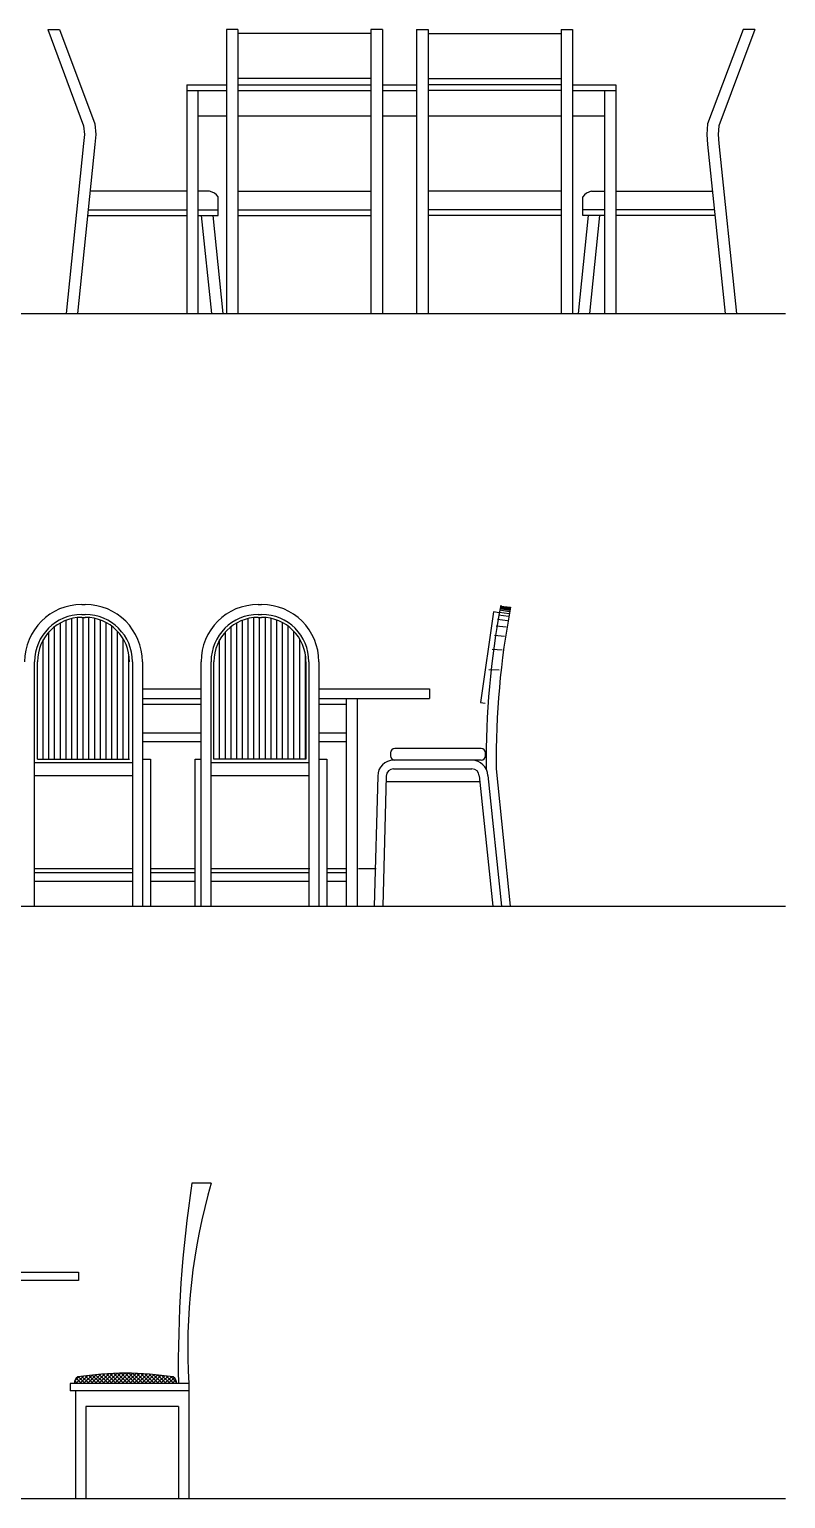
# Model space of a CAD drawing. Header units: millimetres. Extents: x 32599 to 52494, y 61995 to 71568.
# Drawn here: x 49849 to 52494, y 61996 to 67137 of the extents above; entities that cross this region are included whole.
import ezdxf

# ---------------------------------------------------------------- set-up
doc = ezdxf.new("R2010")
doc.units = ezdxf.units.MM
doc.layers.add('dwgmodels.com', color=4, linetype='Continuous')

msp = doc.modelspace()

# ---------------------------------------------------------------- linework, layer by layer
at = {"color": 18, "true_color": 0x000000}
for p, q in [((49913.8, 67136.5), (49954.9, 67136.5)), ((49913.8, 67136.5), (50038.9, 66799)), ((49954.9, 67136.5), (50078.5, 66805.5)), ((50538.4, 67136.5), (50538.4, 66142.6)), ((50578.4, 67136.5), (50538.4, 67136.5)), ((50578.4, 67136.5), (50578.4, 66142.6)), ((51043.8, 67136.5), (51043.8, 66142.6)), ((51083.8, 67136.5), (51043.8, 67136.5)), ((51083.8, 67136.5), (51083.8, 66142.6)), ((51203.6, 67136.5), (51203.6, 66142.6)), ((51203.6, 67136.5), (51243.6, 67136.5)), ((51243.6, 67136.5), (51243.6, 66142.6)), ((51708.9, 67136.5), (51708.9, 66142.6)), ((51708.9, 67136.5), (51748.9, 67136.5)), ((51748.9, 67136.5), (51748.9, 66142.6)), ((52345.1, 67136.5), (52221.4, 66805.5)), ((52386.2, 67136.5), (52261, 66799)), ((52386.2, 67136.5), (52345.1, 67136.5)), ((51043.8, 67122.2), (50578.4, 67122.2)), ((51243.6, 67122.2), (51708.9, 67122.2)), ((50399.9, 66942.6), (50399.9, 66142.6)), ((50399.9, 66942.6), (50538.4, 66942.6)), ((51043.8, 66964.9), (50578.4, 66964.9)), ((50578.4, 66942.6), (51043.8, 66942.6)), ((51083.8, 66942.6), (51203.6, 66942.6)), ((51243.6, 66964.9), (51708.9, 66964.9)), ((51708.9, 66942.6), (51243.6, 66942.6)), ((51748.9, 66942.6), (51900.1, 66942.6)), ((51900.1, 66942.6), (51900.1, 66142.6)), ((50399.9, 66922.6), (50538.4, 66922.6)), ((50439.9, 66142.6), (50439.9, 66922.6)), ((50578.4, 66922.6), (51043.8, 66922.6)), ((51083.8, 66922.6), (51203.6, 66922.6)), ((51708.9, 66922.6), (51243.6, 66922.6)), ((51748.9, 66922.6), (51900.1, 66922.6)), ((51860.1, 66922.6), (51860.1, 66142.6)), ((50439.9, 66834.6), (50538.4, 66834.6)), ((50578.4, 66834.6), (51043.8, 66834.6)), ((51083.8, 66834.6), (51203.6, 66834.6)), ((51243.6, 66834.6), (51708.9, 66834.6)), ((51748.9, 66834.6), (51860.1, 66834.6)), ((50038.9, 66799), (50041.7, 66768.4)), ((50078.5, 66805.5), (50081.9, 66768.4)), ((52221.4, 66805.5), (52218.1, 66768.4)), ((52261, 66799), (52258.2, 66768.4)), ((50038.9, 66737.8), (49977.6, 66142.6)), ((50078.7, 66733.9), (50017.9, 66142.6)), ((50041.7, 66768.4), (50038.9, 66737.8)), ((50081.9, 66768.4), (50078.7, 66733.9)), ((52218.1, 66768.4), (52221.2, 66733.9)), ((52221.2, 66733.9), (52282.1, 66142.6)), ((52258.2, 66768.4), (52261, 66737.8)), ((52261, 66737.8), (52322.3, 66142.6)), ((50401.3, 66569.9), (50061.8, 66569.9)), ((50479.2, 66569.9), (50439.9, 66569.9)), ((50578.4, 66569.9), (51043.8, 66569.9)), ((51708.9, 66569.9), (51243.6, 66569.9)), ((51814.6, 66569.9), (51860.1, 66569.9)), ((51898.7, 66569.9), (52238.1, 66569.9)), ((50509.3, 66485.5), (50509.3, 66550.5)), ((51784.5, 66485.5), (51784.5, 66550.5)), ((50053.2, 66505.5), (50399.9, 66505.5)), ((50053.2, 66485.5), (50399.9, 66485.5)), ((50439.9, 66505.5), (50509.3, 66505.5)), ((50439.9, 66485.5), (50509.3, 66485.5)), ((50450.3, 66485.5), (50485.6, 66142.6)), ((50490.4, 66485.5), (50525.8, 66142.6)), ((50578.4, 66505.5), (51043.8, 66505.5)), ((50578.4, 66485.5), (51043.8, 66485.5)), ((51708.9, 66505.5), (51243.6, 66505.5)), ((51708.9, 66485.5), (51243.6, 66485.5)), ((51803.3, 66485.5), (51768, 66142.6)), ((51860.1, 66505.5), (51784.5, 66505.5)), ((51860.1, 66485.5), (51784.5, 66485.5)), ((51843.5, 66485.5), (51808.2, 66142.6)), ((52246.8, 66505.5), (51900.1, 66505.5)), ((52246.8, 66485.5), (51900.1, 66485.5)), ((50017.6, 64583.3), (50017.6, 65078.6)), ((50032.6, 65124.3), (50044.6, 65124.3)), ((50032.6, 65089.3), (50044.6, 65089.3)), ((50032.6, 65079.3), (50044.6, 65079.3)), ((50037.6, 64583.3), (50037.6, 65079.3)), ((50057.6, 64583.3), (50057.6, 65078.8)), ((50634.6, 64583.3), (50634.6, 65078.6)), ((50649.6, 65124.3), (50661.6, 65124.3)), ((50649.6, 65089.3), (50661.6, 65089.3)), ((50649.6, 65079.3), (50661.6, 65079.3)), ((50654.6, 64583.3), (50654.6, 65079.3)), ((50674.6, 64583.3), (50674.6, 65078.8)), ((51472.8, 65098.1), (51426.9, 64781.4)), ((51491.9, 65095.3), (51472.8, 65098.1)), ((51524.8, 65081.9), (51490, 65086.6)), ((51527, 65092), (51492.3, 65096.9)), ((51528.6, 65098.9), (51493.8, 65104)), ((51529.6, 65103.5), (51494.9, 65108.7)), ((51530.3, 65106.7), (51495.6, 65112)), ((51530.8, 65108.9), (51496.1, 65114.2)), ((51531.2, 65110.3), (51496.5, 65115.7)), ((51531.4, 65111.3), (51496.7, 65116.7)), ((51497.2, 65118.8), (51531.9, 65113.4)), ((51497.4, 65118.3), (51532.2, 65114.8)), ((49917.6, 64583.3), (49917.6, 65028.2)), ((49937.6, 64583.3), (49937.6, 65046.8)), ((49957.6, 64583.3), (49957.6, 65060)), ((49977.6, 64583.3), (49977.6, 65069.2)), ((49997.6, 64583.3), (49997.6, 65075.3)), ((50077.6, 64583.3), (50077.6, 65075.8)), ((50097.6, 64583.3), (50097.6, 65070)), ((50117.6, 64583.3), (50117.6, 65061.1)), ((50137.6, 64583.3), (50137.6, 65048.3)), ((50157.6, 64583.3), (50157.6, 65030.4)), ((50534.6, 64583.3), (50534.6, 65028.2)), ((50554.6, 64583.3), (50554.6, 65046.8)), ((50574.6, 64583.3), (50574.6, 65060)), ((50594.6, 64583.3), (50594.6, 65069.2)), ((50614.6, 64583.3), (50614.6, 65075.3)), ((50694.6, 64583.3), (50694.6, 65075.8)), ((50714.6, 64583.3), (50714.6, 65070)), ((50734.6, 64583.3), (50734.6, 65061.1)), ((50754.6, 64583.3), (50754.6, 65048.3)), ((50774.6, 64583.3), (50774.6, 65030.4)), ((51517.1, 65045), (51482.2, 65049)), ((51521.6, 65067), (51486.8, 65071.4)), ((49897.6, 64583.3), (49897.6, 65000.5)), ((50177.6, 64583.3), (50177.6, 65003.9)), ((50514.6, 64583.3), (50514.6, 65000.5)), ((50794.6, 64583.3), (50794.6, 65003.9)), ((51510.8, 65012.6), (51475.9, 65016)), ((49867.6, 64069.3), (49867.6, 64924.3)), ((49877.6, 64583.3), (49877.6, 64924.3)), ((50197.6, 64583.3), (50197.6, 64949.1)), ((50209.6, 64924.3), (50209.6, 64069.3)), ((50244.6, 64924.3), (50244.6, 64069.3)), ((50449.6, 64069.3), (50449.6, 64924.3)), ((50484.6, 64069.3), (50484.6, 64924.3)), ((50494.6, 64583.3), (50494.6, 64924.3)), ((50814.6, 64583.3), (50814.6, 64949.1)), ((50816.6, 64924.3), (50816.6, 64583.3)), ((50826.6, 64924.3), (50826.6, 64069.3)), ((50861.6, 64924.3), (50861.6, 64069.3)), ((51502.4, 64964.8), (51467.3, 64967.2)), ((51491.8, 64894.4), (51456.6, 64895.5)), ((50244.6, 64829.3), (50449.6, 64829.3)), ((50861.6, 64829.3), (51248.6, 64829.3)), ((51248.6, 64829.3), (51248.6, 64795.3)), ((50244.6, 64795.3), (50449.6, 64795.3)), ((50244.6, 64775.3), (50449.6, 64775.3)), ((50861.6, 64795.3), (51248.6, 64795.3)), ((50861.6, 64775.3), (50956.6, 64775.3)), ((50956.6, 64795.3), (50956.6, 64069.3)), ((50997.2, 64069.3), (50997.2, 64795.3)), ((51426.9, 64781.4), (51443.8, 64779)), ((50449.6, 64674.3), (50244.6, 64674.3)), ((50956.6, 64674.3), (50861.6, 64674.3)), ((50449.6, 64644.3), (50244.6, 64644.3)), ((50956.6, 64644.3), (50861.6, 64644.3)), ((51428.8, 64620.3), (51127.1, 64620.3)), ((49867.6, 64571.3), (50209.6, 64571.3)), ((49877.6, 64583.3), (50199.6, 64583.3)), ((50244.6, 64583.3), (50272.6, 64583.3)), ((50272.6, 64583.3), (50272.6, 64069.3)), ((50429.6, 64069.3), (50429.6, 64583.3)), ((50429.6, 64583.3), (50449.6, 64583.3)), ((50484.6, 64571.3), (50826.6, 64571.3)), ((50816.6, 64583.3), (50494.6, 64583.3)), ((50861.6, 64583.3), (50889.6, 64583.3)), ((50889.6, 64583.3), (50889.6, 64069.3)), ((51112, 64605.2), (51112, 64594.5)), ((51428.8, 64579.3), (51123, 64579.3)), ((51444, 64594.5), (51444, 64605.2)), ((50209.6, 64525.3), (49867.6, 64525.3)), ((50826.6, 64525.3), (50484.6, 64525.3)), ((51067.5, 64523.8), (51055.5, 64069.3)), ((51097.5, 64523.8), (51085.5, 64069.3)), ((51123, 64549.3), (51397.1, 64549.3)), ((51422.6, 64524.7), (51470.2, 64069.3)), ((51452.6, 64525.8), (51500.2, 64069.3)), ((51481.8, 64549.8), (51530.2, 64069.3)), ((51097.9, 64505.3), (51422.2, 64505.3)), ((49866, 64201.1), (50210.5, 64201.1)), ((49867.6, 64186.3), (50209.6, 64186.3)), ((49867.6, 64156.3), (50209.6, 64156.3)), ((50271.3, 64201.1), (50429.3, 64201.1)), ((50272.6, 64186.3), (50429.6, 64186.3)), ((50272.6, 64156.3), (50429.6, 64156.3)), ((50484.6, 64186.3), (50826.6, 64186.3)), ((50484.6, 64156.3), (50826.6, 64156.3)), ((50486.1, 64201.1), (50830.6, 64201.1)), ((50889.6, 64186.3), (50956.6, 64186.3)), ((50889.6, 64156.3), (50956.6, 64156.3)), ((50891.4, 64201.1), (50956.2, 64201.1)), ((51000.8, 64201.1), (51061.6, 64201.1)), ((50485.4, 63099.6), (50417.4, 63099.6)), ((49711.2, 62787.9), (50021, 62787.9)), ((50021, 62787.9), (50021, 62759.4)), ((50021, 62759.4), (49707.5, 62759.4)), ((50007.2, 62407.1), (50022.5, 62422.3)), ((50007.7, 62408.5), (50017.9, 62398.3)), ((50011.9, 62398.3), (50038.2, 62424.6)), ((50012.8, 62417), (50031.4, 62398.3)), ((50021.1, 62422.1), (50044.9, 62398.3)), ((50025.4, 62398.3), (50053.7, 62426.6)), ((50032.8, 62423.8), (50058.3, 62398.3)), ((50038.9, 62398.3), (50068.9, 62428.3)), ((50044.7, 62425.5), (50071.8, 62398.3)), ((50052.3, 62398.3), (50083.9, 62429.8)), ((50056.6, 62426.9), (50085.3, 62398.3)), ((50065.8, 62398.3), (50098.6, 62431.1)), ((50068.7, 62428.3), (50098.8, 62398.3)), ((50079.3, 62398.3), (50113.2, 62432.2)), ((50081, 62429.6), (50112.2, 62398.3)), ((50092.7, 62398.3), (50127.5, 62433.1)), ((50093.3, 62430.7), (50125.7, 62398.3)), ((50105.8, 62431.7), (50139.2, 62398.3)), ((50106.2, 62398.3), (50141.6, 62433.7)), ((50118.4, 62432.5), (50152.6, 62398.3)), ((50119.7, 62398.3), (50155.6, 62434.2)), ((50131.2, 62433.2), (50166.1, 62398.3)), ((50133.2, 62398.3), (50169.3, 62434.5)), ((50144.1, 62433.8), (50179.6, 62398.3)), ((50146.6, 62398.3), (50182.9, 62434.6)), ((50157.1, 62434.2), (50193.1, 62398.3)), ((50160.1, 62398.3), (50196.3, 62434.5)), ((50170.3, 62434.5), (50206.5, 62398.3)), ((50173.6, 62398.3), (50209.6, 62434.3)), ((50183.7, 62434.6), (50220, 62398.3)), ((50187, 62398.3), (50222.7, 62433.9)), ((50197.2, 62434.5), (50233.5, 62398.3)), ((50200.5, 62398.3), (50235.6, 62433.4)), ((50210.9, 62434.3), (50246.9, 62398.3)), ((50214, 62398.3), (50248.4, 62432.8)), ((50224.8, 62433.9), (50260.4, 62398.3)), ((50227.4, 62398.3), (50261.1, 62431.9)), ((50238.9, 62433.3), (50273.9, 62398.3)), ((50240.9, 62398.3), (50273.6, 62431)), ((50253.2, 62432.5), (50287.3, 62398.3)), ((50254.4, 62398.3), (50286, 62429.9)), ((50267.7, 62431.5), (50300.8, 62398.3)), ((50267.9, 62398.3), (50298.3, 62428.7)), ((50281.3, 62398.3), (50310.4, 62427.4)), ((50282.3, 62430.2), (50314.3, 62398.3)), ((50294.8, 62398.3), (50322.4, 62425.9)), ((50297.3, 62428.8), (50327.8, 62398.3)), ((50308.3, 62398.3), (50334.3, 62424.3)), ((50312.4, 62427.1), (50341.2, 62398.3)), ((50321.7, 62398.3), (50346.1, 62422.6)), ((50327.8, 62425.2), (50354.7, 62398.3)), ((50335.2, 62398.3), (50355.9, 62418.9)), ((50343.5, 62423), (50364.3, 62402.1)), ((50348.7, 62398.3), (50361.7, 62411.3)), ((50406.7, 62398.3), (49991.3, 62398.3)), ((49991.3, 62398.3), (49991.3, 62372.6)), ((50406.7, 62372.6), (49991.3, 62372.6)), ((50010.6, 62372.6), (50010.6, 61996)), ((50362.2, 62398.3), (50364.5, 62400.6)), ((50406.7, 62398.3), (50406.7, 61996)), ((50046.1, 62317.9), (50046.1, 61996)), ((50371.2, 62317.9), (50046.1, 62317.9)), ((50371.2, 62317.9), (50371.2, 61996))]:
    msp.add_line(p, q, dxfattribs=at)
for centre, radius, start, end in [((50469.3, 66521.4), 49.5, 36.0118, 78.4243), ((51824.5, 66521.4), 49.5, 101.5757, 143.9882), ((50032.6, 64924.3), 200, 90, 180), ((50032.6, 64924.3), 165, 90, 180), ((50032.6, 64924.3), 155, 90, 180), ((50044.6, 64924.3), 200, 0, 90), ((50044.6, 64924.3), 165, 0, 90), ((50044.6, 64924.3), 155, 0, 90), ((50649.6, 64924.3), 200, 90, 180), ((50649.6, 64924.3), 165, 90, 180), ((50649.6, 64924.3), 155, 90, 180), ((50661.6, 64924.3), 200, 0, 90), ((50661.6, 64924.3), 165, 0, 90), ((50661.6, 64924.3), 155, 0, 90), ((54340.4, 64579.5), 2893.8, 169.1939, 180.5929), ((54340.6, 64579.5), 2859, 169.2079, 180.5952), ((51127.1, 64605.2), 15.1, 90, 180), ((51428.8, 64605.2), 15.1, 0, 90), ((51123, 64523.8), 55.5, 90, 180), ((51127.1, 64594.5), 15.1, 180, 270), ((51397.1, 64523.8), 55.5, 2.006, 90), ((51428.8, 64594.5), 15.1, 270, 0), ((51123, 64523.8), 25.5, 90, 180), ((51397.1, 64523.8), 25.5, 2.006, 90), ((54615.9, 62467.1), 4245.9, 171.4322, 180.928), ((52464.3, 62522.2), 2061.4, 163.7208, 183.4462), ((50032.7, 62399.3), 26.6, 122.9271, 182.1858), ((50185.3, 61348.2), 1086.4, 81.1548, 98.8452), ((50337.9, 62399.3), 26.6, 357.8142, 57.0729)]:
    msp.add_arc(centre, radius, start, end, dxfattribs=at)
at = {"layer": 'dwgmodels.com', "color": 7}
for p, q in [((32663.3, 66142.6), (52494, 66142.6)), ((32663.3, 64069.3), (52494, 64069.3)), ((32663.3, 61996), (52494, 61996))]:
    msp.add_line(p, q, dxfattribs=at)

doc.saveas('drawing.dxf')
